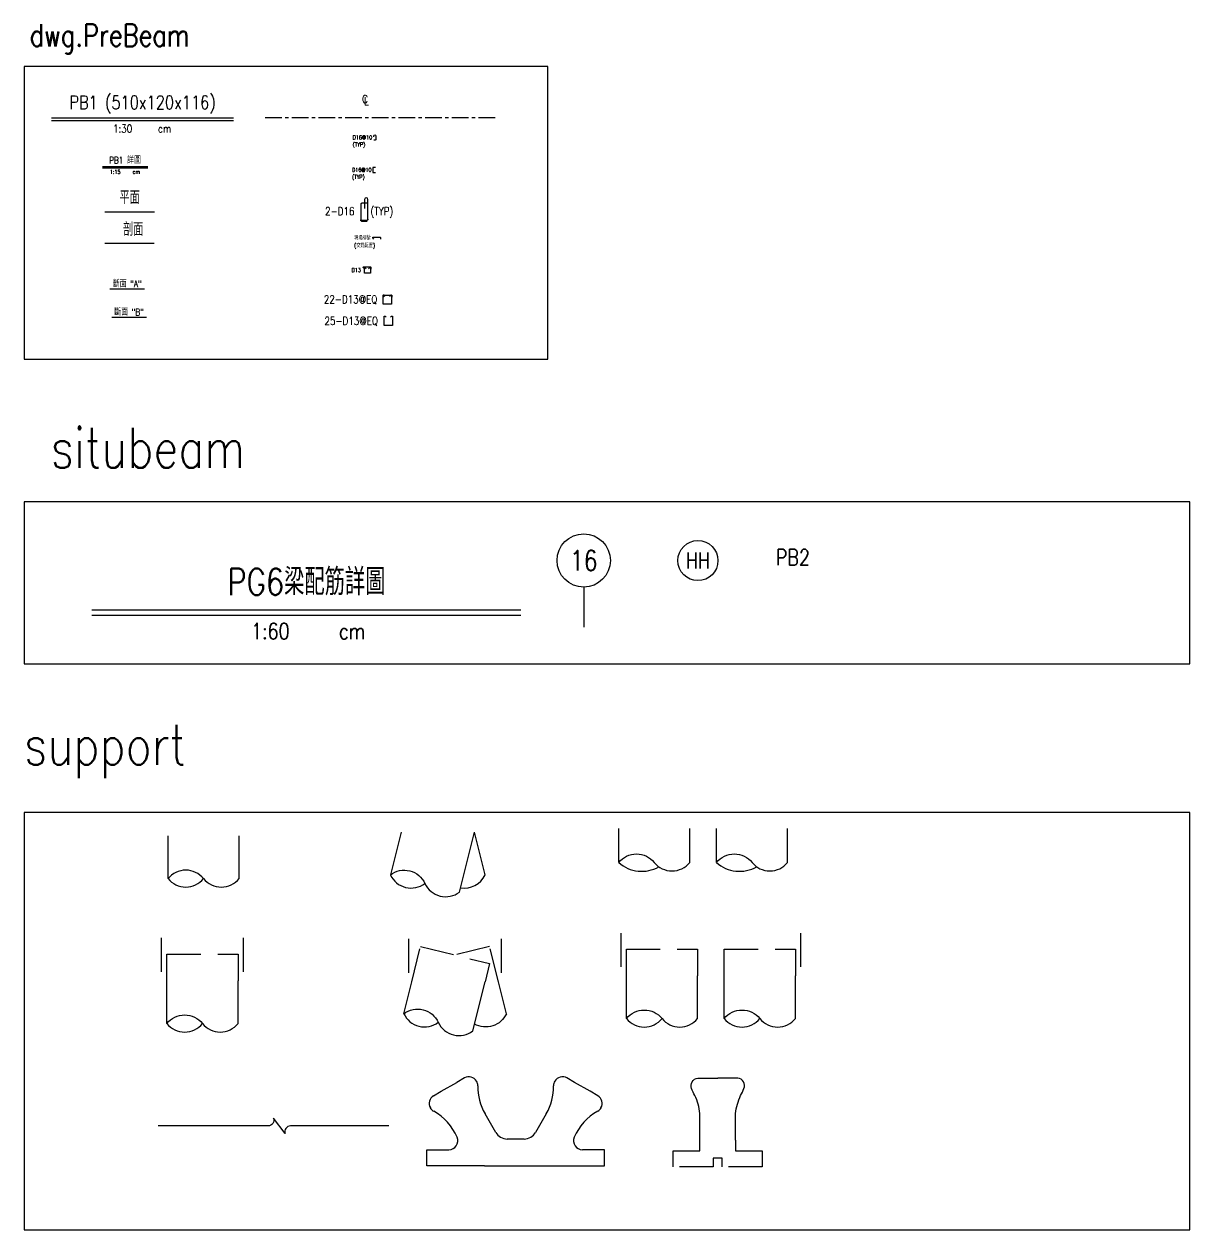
# Model space of a CAD drawing. Extents: x -4269 to 4964, y -19960 to 3841.
# Drawn here: x -4252 to -2940, y -236 to 1121 of the extents above; entities that cross this region are included whole.
import ezdxf
from ezdxf.enums import TextEntityAlignment as Align

# ---------------------------------------------------------------- set-up
doc = ezdxf.new("R2010")
doc.units = 0
doc.header["$LTSCALE"] = 3
doc.linetypes.add('CENTER', pattern=[2, 1.25, -0.25, 0.25, -0.25])
doc.linetypes.add('DASHED', pattern=[19.05, 12.7, -6.35])
doc.layers.get('0').update_dxf_attribs({"linetype": 'CONTINUOUS'})
for name, color, linetype in [('HB_0', 7, 'CONTINUOUS'), ('HB_SYMBOLS', 7, 'CONTINUOUS'), ('HB_TXT_CTEXT', 2, 'CONTINUOUS'), ('大樑編號', 2, 'CONTINUOUS'), ('鋼筋', 3, 'CONTINUOUS')]:
    doc.layers.add(name, color=color, linetype=linetype)
doc.styles.get("Standard").update_dxf_attribs({"font": 'ROMANS.shx', "width": 0.8, "bigfont": 'LCHINA.shx'})

# ---------------------------------------------------------------- blocks, each defined once
blk = doc.blocks.new('beam_Topview')
at = {"layer": 'HB_TXT_CTEXT', "color": 4, "linetype": 'Continuous'}
blk.add_line((-27.8, 0), (27.8, 0), dxfattribs=at)
at = {"layer": 'HB_TXT_CTEXT', "color": 4, "linetype": 'Continuous', "width": 0.8}
blk.add_text('平面', height=15, rotation=360, dxfattribs=at).set_placement((0, 16.5), align=Align.MIDDLE)
blk = doc.blocks.new('beam_SectionSide')
at = {"layer": 'HB_TXT_CTEXT', "color": 4, "linetype": 'Continuous'}
blk.add_line((-27.8, 0), (27.8, 0), dxfattribs=at)
at = {"layer": 'HB_TXT_CTEXT', "color": 4, "linetype": 'Continuous', "width": 0.8}
blk.add_text(' 剖面', height=15, rotation=360, dxfattribs=at).set_placement((0, 16.5), align=Align.MIDDLE)
blk = doc.blocks.new('beam_SectionA')
at = {"layer": 'HB_TXT_CTEXT', "color": 4, "linetype": 'Continuous'}
blk.add_line((-19.5, 0), (19.5, 0), dxfattribs=at)
at = {"layer": 'HB_TXT_CTEXT', "color": 4, "linetype": 'Continuous', "width": 0.8}
blk.add_text('斷面 "A"', height=7.5, rotation=360, dxfattribs=at).set_placement((0, 6.6), align=Align.MIDDLE)
blk = doc.blocks.new('beam_SectionB')
at = {"layer": 'HB_TXT_CTEXT', "color": 4, "linetype": 'Continuous'}
blk.add_line((-19.5, 0), (19.5, 0), dxfattribs=at)
at = {"layer": 'HB_TXT_CTEXT', "color": 4, "linetype": 'Continuous', "width": 0.8}
blk.add_text('斷面 "B"', height=7.5, rotation=360, dxfattribs=at).set_placement((0, 6.6), align=Align.MIDDLE)
blk = doc.blocks.new('beam_title')
at = {"layer": 'HB_TXT_CTEXT', "color": 3, "linetype": 'Continuous'}
blk.add_line((-102.5, 3), (102.5, 3), dxfattribs=at)
at = {"layer": 'HB_TXT_CTEXT', "color": 1, "linetype": 'Continuous'}
blk.add_line((-102.5, 0), (102.5, 0), dxfattribs=at)
at = {"color": 3, "linetype": 'Continuous', "width": 0.8}
blk.add_attdef('A', text='', height=15, dxfattribs=at).set_placement((0, 19.5), align=Align.MIDDLE)
at = {"color": 2, "linetype": 'Continuous', "width": 0.8}
for tag, p in [('1:30', (-22.4, -9)), ('CM', (24.8, -9))]:
    blk.add_attdef(tag, text='', height=9, dxfattribs=at).set_placement(p, align=Align.MIDDLE)
blk = doc.blocks.new('beam_titleD')
at = {"layer": 'HB_TXT_CTEXT', "color": 3, "linetype": 'Continuous'}
blk.add_line((-25.6, 1.5), (25.6, 1.5), dxfattribs=at)
at = {"layer": 'HB_TXT_CTEXT', "color": 1, "linetype": 'Continuous'}
blk.add_line((-25.6, 0), (25.6, 0), dxfattribs=at)
at = {"color": 3, "linetype": 'Continuous', "width": 0.8}
blk.add_attdef('A', text='', height=7.5, dxfattribs=at).set_placement((-0.1, 9.6), align=Align.MIDDLE)
at = {"color": 2, "linetype": 'Continuous', "width": 0.8}
for tag, p in [('1:15', (-11.2, -4.5)), ('CM', (12.6, -4.5))]:
    blk.add_attdef(tag, text='', height=4.5, dxfattribs=at).set_placement(p, align=Align.MIDDLE)
blk = doc.blocks.new('cl')
at = {"layer": 'HB_TXT_CTEXT', "linetype": 'Continuous', "width": 0.8}
for s, p in [('C', (-0.18, 0.11)), ('L', (0.23, -0.56))]:
    blk.add_text(s, height=2.5, dxfattribs=at).set_placement(p, align=Align.MIDDLE)
blk = doc.blocks.new('rebar_Tie_90_90')
at = {"layer": 'HB_TXT_CTEXT', "linetype": 'Continuous'}
blk.add_lwpolyline([(26.4, 2.6), (23.6, 2.6, 0.414214), (23.4, 2.4), (23.4, -3.2, 0.414214), (23.6, -3.3), (26.4, -3.3)], format="xyb", dxfattribs=at)
at = {"color": 2, "linetype": 'Continuous', "width": 0.8}
for tag, p in [('D16@10', (0, -0.2)), ('(TYP)', (0, -8.2))]:
    blk.add_attdef(tag, text='', height=4.5, dxfattribs=at).set_placement(p, align=Align.MIDDLE_LEFT)
blk = doc.blocks.new('rebar_HoopUwithTie')
at = {"layer": 'HB_TXT_CTEXT', "linetype": 'Continuous'}
for points in [[(-6.8, 1.4), (-8, 2.6, -0.668179), (-7.6, 3.6), (-0.1, 3.6, -0.414214), (0.5, 3), (0.5, 1.1)], [(-2.2, 1.4), (-1, 2.6, -0.668179), (0, 2.2), (0, -3.3), (-6.9, -3.3), (-6.9, 2.2, -0.668179), (-5.9, 2.6), (-4.7, 1.4)]]:
    blk.add_lwpolyline(points, format="xyb", dxfattribs=at)
at = {"color": 2, "linetype": 'Continuous', "width": 0.8}
blk.add_attdef('D13', text='', height=4.5, dxfattribs=at).set_placement((-21.3, 0), align=Align.MIDDLE_LEFT)
blk = doc.blocks.new('rebar_Tie_180_90')
at = {"layer": 'HB_TXT_CTEXT', "linetype": 'Continuous'}
blk.add_lwpolyline([(23.9, 0.5), (23.9, 1.8, -1), (25.9, 1.8), (25.9, -2.6, -0.414214), (25.3, -3.2), (23.7, -3.2)], format="xyb", dxfattribs=at)
at = {"color": 2, "linetype": 'Continuous', "width": 0.8}
for tag, p in [('D16@10', (0, 0)), ('(TYP)', (0, -8))]:
    blk.add_attdef(tag, text='', height=4.5, dxfattribs=at).set_placement(p, align=Align.MIDDLE_LEFT)
blk = doc.blocks.new('rebar_Tie_135_90')
at = {"layer": '鋼筋', "color": 7, "linetype": 'Continuous'}
blk.add_lwpolyline([(22.4, -1.3), (21.2, -0.1, -0.668179), (21.6, 1), (29.1, 1, -0.414214), (29.7, 0.4), (29.7, -1.6)], format="xyb", dxfattribs=at)
at = {"color": 2, "linetype": 'Continuous', "width": 0.8}
for tag, p in [('現場綁紮', (0.2, 0)), ('(交錯配置)', (0.2, -8.5))]:
    blk.add_attdef(tag, text='', height=4.5, dxfattribs=at).set_placement(p, align=Align.MIDDLE_LEFT)
blk = doc.blocks.new('rebar_2Tie_180_90')
at = {"layer": 'HB_TXT_CTEXT', "linetype": 'Continuous'}
for points in [[(46.5, -8.7), (46.5, 13.7, 1), (42.7, 13.7), (42.7, 3.3)], [(45.7, 9.3), (39.8, 9.3, 0.414214), (38.6, 8.1), (38.6, -9.6)], [(46.5, -8.7, -0.414214), (45.3, -9.9), (37.8, -9.9)], [(38.6, -9.6, 0.414214), (39.8, -10.8), (45.7, -10.8)]]:
    blk.add_lwpolyline(points, format="xyb", dxfattribs=at)
at = {"color": 2, "linetype": 'Continuous', "width": 0.8}
for tag, p in [('2-D16', (-1.7, 0.4)), ('(TYP)', (49.4, 0.4))]:
    blk.add_attdef(tag, text='', height=9, dxfattribs=at).set_placement(p, align=Align.MIDDLE_LEFT)
blk = doc.blocks.new('dim_rebar_HoopU')
at = {"linetype": 'Continuous'}
blk.add_lwpolyline([(44.2, 4.5), (45.4, 5.7, -0.668179), (46.5, 5.3), (46.5, -4.7), (37, -4.7), (37, 5.3, -0.668179), (38.1, 5.7), (39.3, 4.5)], format="xyb", dxfattribs=at)
at = {"linetype": 'Continuous', "width": 0.8}
blk.add_attdef('25-D13@EQ', text='', height=9, dxfattribs=at).set_placement((0, 0), align=Align.MIDDLE)
blk = doc.blocks.new('dim_rebar_HoopUwithTie')
at = {"linetype": 'Continuous'}
for points in [[(37.7, 3.1), (36.5, 4.3, -0.668179), (36.9, 5.3), (45.8, 5.3, -0.414214), (46.4, 4.7), (46.4, 2.8)], [(43.9, 4), (45.1, 5.2, -0.668179), (46.1, 4.8), (46.1, -4.9), (36.7, -4.9), (36.7, 4.8, -0.668179), (37.7, 5.2), (38.9, 4)]]:
    blk.add_lwpolyline(points, format="xyb", dxfattribs=at)
at = {"linetype": 'Continuous', "width": 0.8}
blk.add_attdef('22-D13@EQ', text='', height=9, dxfattribs=at).set_placement((0, 0), align=Align.MIDDLE)
blk = doc.blocks.new('title_beam')
at = {"color": 3, "linetype": 'Continuous'}
blk.add_line((-241.2, 0), (241.2, 0), dxfattribs=at)
at = {"color": 1, "linetype": 'Continuous'}
blk.add_line((-241.2, -6), (241.2, -6), dxfattribs=at)
at = {"color": 3, "linetype": 'Continuous', "width": 0.8}
blk.add_attdef('TITLE', text='', height=30, dxfattribs=at).set_placement((0, 33), align=Align.MIDDLE)
at = {"linetype": 'Continuous', "width": 0.8}
blk.add_attdef('SCALE', text='', height=18, dxfattribs=at).set_placement((-40.6, -24), align=Align.MIDDLE)
blk.add_attdef('CM', (36.5, -33), '', height=18, dxfattribs=at)
blk = doc.blocks.new('line_tag')
at = {"layer": 'HB_SYMBOLS', "color": 4, "linetype": 'Continuous'}
blk.add_circle((0, 0), 22.5, dxfattribs=at)
at = {"color": 4, "linetype": 'Continuous', "width": 0.8}
blk.add_attdef('A', text='', height=18, dxfattribs=at).set_placement((0, 0), align=Align.MIDDLE)
blk = doc.blocks.new('line_guide')
at = {"color": 4, "linetype": 'Continuous'}
blk.add_line((0, 0), (0, -45), dxfattribs=at)
blk.add_circle((0, 30), 30, dxfattribs=at)
at = {"color": 4, "linetype": 'Continuous', "width": 0.8}
blk.add_attdef('A', text='', height=22.5, dxfattribs=at).set_placement((0, 30), align=Align.MIDDLE)
blk = doc.blocks.new('pile_vertical')
at = {"color": 252, "linetype": 'DASHED'}
for p, q in [((-46, -40), (-46, 0)), ((46, -40), (46, 0))]:
    blk.add_line(p, q, dxfattribs=at)
at = {"linetype": 'Continuous'}
for p, q in [((-40, -98.1), (-40, -50)), ((40, -98.1), (40, -50))]:
    blk.add_line(p, q, dxfattribs=at)
at = {"color": 252, "linetype": 'DASHED'}
blk.add_lwpolyline([(-40, -50), (-40, -20), (40, -20), (40, -50)], dxfattribs=at)
at = {"linetype": 'Continuous'}
for points in [[(-40, -98.1, -0.48), (0, -98.1, 0.48), (40, -98.1, 0.48)], [(-40, -98.1, 0.48), (0, -98.1, 0.48)]]:
    blk.add_lwpolyline(points, format="xyb", dxfattribs=at)
blk = doc.blocks.new('pile_racked_Transverse')
at = {"layer": 'HB_0', "color": 252, "linetype": 'DASHED'}
for p, q in [((-52.2, -40), (-52.2, 0)), ((52.2, -40), (52.2, 0))]:
    blk.add_line(p, q, dxfattribs=at)
at = {"layer": 'HB_0', "linetype": 'Continuous'}
for p, q in [((-57.7, -86), (-48.7, -50)), ((19.9, -105.4), (33.7, -50)), ((57.7, -86), (48.7, -50))]:
    blk.add_line(p, q, dxfattribs=at)
at = {"layer": 'HB_0', "color": 252, "linetype": 'DASHED'}
for points in [[(-48.7, -50), (-38.8, -10.3), (38.8, -29.7), (33.7, -50)], [(48.7, -50), (38.8, -10.3), (0, -20)]]:
    blk.add_lwpolyline(points, dxfattribs=at)
at = {"layer": 'HB_0', "linetype": 'Continuous'}
for points in [[(-57.7, -86, -0.48), (-18.9, -95.7, 0.48), (19.9, -105.4, 0.48)], [(-57.7, -86, 0.48), (-18.9, -95.7, 0.48)], [(57.7, -86, -0.439137), (21.8, -97.6, -0.439137)]]:
    blk.add_lwpolyline(points, format="xyb", dxfattribs=at)
blk = doc.blocks.new('pile_racked_Longitude')
at = {"color": 252, "linetype": 'DASHED'}
for p, q in [((101, -40), (101, 0)), ((-101, -40), (-101, 0))]:
    blk.add_line(p, q, dxfattribs=at)
at = {"linetype": 'Continuous'}
for p, q in [((-95, -98.1), (-95, -50)), ((-15, -98.1), (-15, -50)), ((15, -98.1), (15, -50)), ((95, -98.1), (95, -50))]:
    blk.add_line(p, q, dxfattribs=at)
at = {"color": 252, "linetype": 'DASHED'}
for points in [[(-95, -50), (-95, -20), (-15, -20), (-15, -50)], [(15, -50), (15, -20), (95, -20), (95, -50)]]:
    blk.add_lwpolyline(points, dxfattribs=at)
at = {"linetype": 'Continuous'}
for points in [[(-95, -98.1, -0.48), (-55, -98.1, 0.48), (-15, -98.1, 0.48)], [(15, -98.1, -0.48), (55, -98.1, 0.48), (95, -98.1, 0.48)], [(-95, -98.1, 0.48), (-55, -98.1, 0.48)], [(15, -98.1, 0.48), (55, -98.1, 0.48)]]:
    blk.add_lwpolyline(points, format="xyb", dxfattribs=at)
blk = doc.blocks.new('fender_bottom')
at = {"color": 1, "linetype": 'Continuous'}
blk.add_lwpolyline([(123.3, 0), (12.5, 0, 0.529473), (6.7, -8.6), (-6.7, 8.6, -0.532815), (-12.5, 0), (-136.2, 0)], format="xyb", dxfattribs=at)
blk = doc.blocks.new('fender_top_transverse')
at = {"layer": 'HB_0', "color": 1, "linetype": 'Continuous'}
for points in [[(-20, 30), (-20, 60, 0.07193), (-25.7, 80.5, -0.041495), (-29.5, 88.2, -0.488993), (-22.5, 100), (0, 100)], [(20, 30), (20, 60, -0.07193), (25.7, 80.5, 0.041495), (29.5, 88.2, 0.488993), (22.5, 100), (0, 100)]]:
    blk.add_lwpolyline(points, format="xyb", dxfattribs=at)
at = {"layer": 'HB_0', "color": 252, "linetype": 'DASHED'}
blk.add_lwpolyline([(20, 30), (20, 18), (50, 18), (50, 0), (5, 0), (5, 10), (-5, 10), (-5, 0), (-50, 0), (-50, 18), (-20, 18), (-20, 30)], dxfattribs=at)
blk = doc.blocks.new('pile_vertical_with_pilecap')
at = {"linetype": 'Continuous'}
for p, q in [((-40, -48.1), (-40, 0)), ((-40, -48.1), (-40, 0)), ((40, -48.1), (40, 0)), ((40, -48.1), (40, 0))]:
    blk.add_line(p, q, dxfattribs=at)
for centre, start, end in [((-20, -64.1), 38.718, 141.282), ((-20, -64.1), 38.718, 141.282), ((-20, -32), 218.718, 321.282), ((-20, -32), 218.718, 321.282), ((20, -32), 218.718, 321.282), ((20, -32), 218.718, 321.282)]:
    blk.add_arc(centre, 25.6, start, end, dxfattribs=at)
blk = doc.blocks.new('racked_with_pilecap_Transverse')
at = {"linetype": 'Continuous'}
for points in [[(-41.2, 0), (-53.2, -48.1)], [(24.4, -67.5), (41.2, 0)]]:
    blk.add_lwpolyline(points, dxfattribs=at)
blk.add_lwpolyline([(53.2, -48.1), (41.2, 0)])
for points in [[(-53.2, -48.1, -0.48), (-14.4, -57.8, 0.48), (24.4, -67.5, 0.48)], [(-53.2, -48.1, 0.48), (-14.4, -57.8, 0.48)], [(25.6, -62.6, 0.340232), (53.2, -48.1)]]:
    blk.add_lwpolyline(points, format="xyb", dxfattribs=at)
blk = doc.blocks.new('racked_with_pilecap_Longitude')
for p, q in [((-95, -38.1), (-95, 0)), ((-15, -38.1), (-15, 0)), ((15, -38.1), (15, 0)), ((95, -38.1), (95, 0))]:
    blk.add_line(p, q)
for points in [[(-95, -38.1, -0.48), (-55, -38.1, 0.48), (-15, -38.1, 0.48)], [(-95, -38.1, 0.326111), (-49.8, -43, 0.326111)], [(15, -38.1, -0.48), (55, -38.1, 0.48), (95, -38.1, 0.48)], [(15, -38.1, 0.326111), (60.2, -43, 0.326111)]]:
    blk.add_lwpolyline(points, format="xyb")
blk = doc.blocks.new('fender_top_longitude')
at = {"color": 7, "linetype": 'Continuous'}
for p, q in [((-57.7, 98.7), (-66.3, 93.7)), ((66.3, 93.7), (57.7, 98.7)), ((-92.3, 78.7), (-83.7, 83.7)), ((-83.7, 83.7), (-66.3, 93.7)), ((83.7, 83.7), (66.3, 93.7)), ((92.3, 78.7), (83.7, 83.7)), ((-22.4, 37.5), (-34.4, 58.3)), ((34.4, 58.3), (22.4, 37.5)), ((0, 30), (-9.4, 30)), ((9.4, 30), (0, 30)), ((-100, 18), (-75.1, 18)), ((100, 18), (75.1, 18)), ((100, 0), (100, 18)), ((-35, 0), (-100, 0)), ((-35, 0), (35, 0)), ((35, 0), (100, 0))]:
    blk.add_line(p, q, dxfattribs=at)
for centre, radius, start, end in [((-52.7, 90), 10, 30, 120), ((-53.2, 89.6), 10.7, 1.3853, 30.3798), ((53.2, 89.6), 10.7, 149.6202, 178.6147), ((52.7, 90), 10, 60, 150), ((17.4, 88.6), 60, 178.7643, 210.2362), ((-17.4, 88.6), 60, 329.7638, 1.2357), ((-87.3, 70), 10, 120, 210), ((87.3, 70), 10, 330, 60), ((-86.7, 70.3), 10.7, 209.6202, 238.6147), ((-121.1, 8.6), 60, 22.8745, 61.2357), ((121.1, 8.6), 60, 118.7643, 157.1255), ((86.7, 70.3), 10.7, 301.3853, 330.3798), ((-75.1, 28), 10, 270, 22.8745), ((-9.4, 45), 15, 210, 270), ((9.4, 45), 15, 270, 330), ((75.1, 28), 10, 157.1255, 270)]:
    blk.add_arc(centre, radius, start, end, dxfattribs=at)

msp = doc.modelspace()

# ---------------------------------------------------------------- linework, layer by layer
at = {"color": 7, "linetype": 'Continuous'}
msp.add_line((-3798.754, -163.408), (-3798.754, -145.408), dxfattribs=at)
at = {"linetype": 'Continuous'}
for points in [[(-4251.563, 1072.897), (-4251.563, 743.735), (-3662.4, 743.735), (-3662.4, 1072.897)], [(-4251.563, 583.27), (-4251.563, 401.181), (-2940.423, 401.181), (-2940.423, 583.27)], [(-4251.641, 233.783), (-4251.641, -235.629), (-2940.5, -235.629), (-2940.5, 233.783)]]:
    msp.add_lwpolyline(points, close=True, dxfattribs=at)
at = {"layer": 'HB_0', "color": 1, "linetype": 'CENTER', "ltscale": 5}
msp.add_lwpolyline([(-3980.549, 1015.727), (-3718.934, 1015.727)], dxfattribs=at)

# ---------------------------------------------------------------- block references
at = {"color": 0, "linetype": 'Continuous'}
for name, p, values in [('beam_title', (-4118.472, 1012.119), {'A': 'PB1 (510x120x116)', '1:30': '1:30', 'CM': 'cm'}), ('beam_titleD', (-4138.019, 958.973), {'A': 'PB1 詳圖', '1:15': '1:15', 'CM': 'cm'})]:
    msp.add_blockref(name, p, dxfattribs=at).add_auto_attribs(values)
at = {"linetype": 'Continuous'}
for name, p, values in [('rebar_Tie_180_90', (-3882.117, 993.296), {'D16@10': 'D16@10', '(TYP)': '(TYP)'}), ('rebar_Tie_90_90', (-3882.771, 956.938), {'D16@10': 'D16@10', '(TYP)': '(TYP)'}), ('rebar_2Tie_180_90', (-3911.417, 909.815), {'2-D16': '2-D16', '(TYP)': '(TYP)'}), ('rebar_Tie_135_90', (-3880.609, 880.198), {'現場綁紮': '現場綁紮', '(交錯配置)': '(交錯配置)'}), ('rebar_HoopUwithTie', (-3862.037, 844.002), {'D13': 'D13'}), ('dim_rebar_HoopUwithTie', (-3884.424, 810.659), {'22-D13@EQ': '22-D13@EQ'}), ('dim_rebar_HoopU', (-3883.737, 786.398), {'25-D13@EQ': '25-D13@EQ'}), ('line_guide', (-3622.191, 487.362), {'A': '16'}), ('line_tag', (-3493.783, 517.236), {'A': 'HH'}), ('title_beam', (-3934.105, 461.895), {'TITLE': 'PG6梁配筋詳圖', 'SCALE': '1:60', 'CM': 'cm'})]:
    msp.add_blockref(name, p, dxfattribs=at).add_auto_attribs(values)
at = {"color": 0, "linetype": 'Continuous'}
for name, p in [('beam_Topview', (-4132.933, 909.462)), ('beam_SectionSide', (-4133.063, 874.316)), ('beam_SectionA', (-4135.711, 822.875)), ('beam_SectionB', (-4133.646, 791.131))]:
    msp.add_blockref(name, p, dxfattribs=at)
at = {"linetype": 'Continuous'}
for name, p in [('pile_vertical_with_pilecap', (-4049.787, 207.57)), ('racked_with_pilecap_Transverse', (-3786.4, 211.864)), ('racked_with_pilecap_Longitude', (-3487.867, 215.827)), ('pile_racked_Longitude', (-3479.157, 100.189)), ('pile_vertical', (-4051.059, 94.652)), ('pile_racked_Transverse', (-3766.886, 93.551)), ('fender_top_longitude', (-3698.754, -163.408)), ('fender_top_transverse', (-3471.448, -164.851)), ('fender_bottom', (-3964.565, -118.711))]:
    msp.add_blockref(name, p, dxfattribs=at)
at = {"layer": 'HB_0', "linetype": 'Continuous', "xscale": 3.6, "yscale": 3.6, "zscale": 3.6}
msp.add_blockref('cl', (-3867.61, 1035.916), dxfattribs=at)

# ---------------------------------------------------------------- texts
at = {"color": 0, "linetype": 'Continuous', "insert": (-4245.415, 1120.681), "char_height": 25, "width": 191.4764, "attachment_point": 1}
msp.add_mtext('{dwg.PreBeam}', dxfattribs=at)
at = {"linetype": 'Continuous', "char_height": 45, "width": 231.61621, "attachment_point": 1}
for s, insert in [('{situbeam}', (-4221.792, 666.453)), ('support', (-4251.641, 332.499))]:
    msp.add_mtext(s, dxfattribs=dict(at, insert=insert))
at = {"layer": '大樑編號', "linetype": 'Continuous', "width": 0.8}
msp.add_text('PB2', height=18, rotation=360, dxfattribs=at).set_placement((-3386.95, 520.918), align=Align.MIDDLE)

doc.saveas('drawing.dxf')
